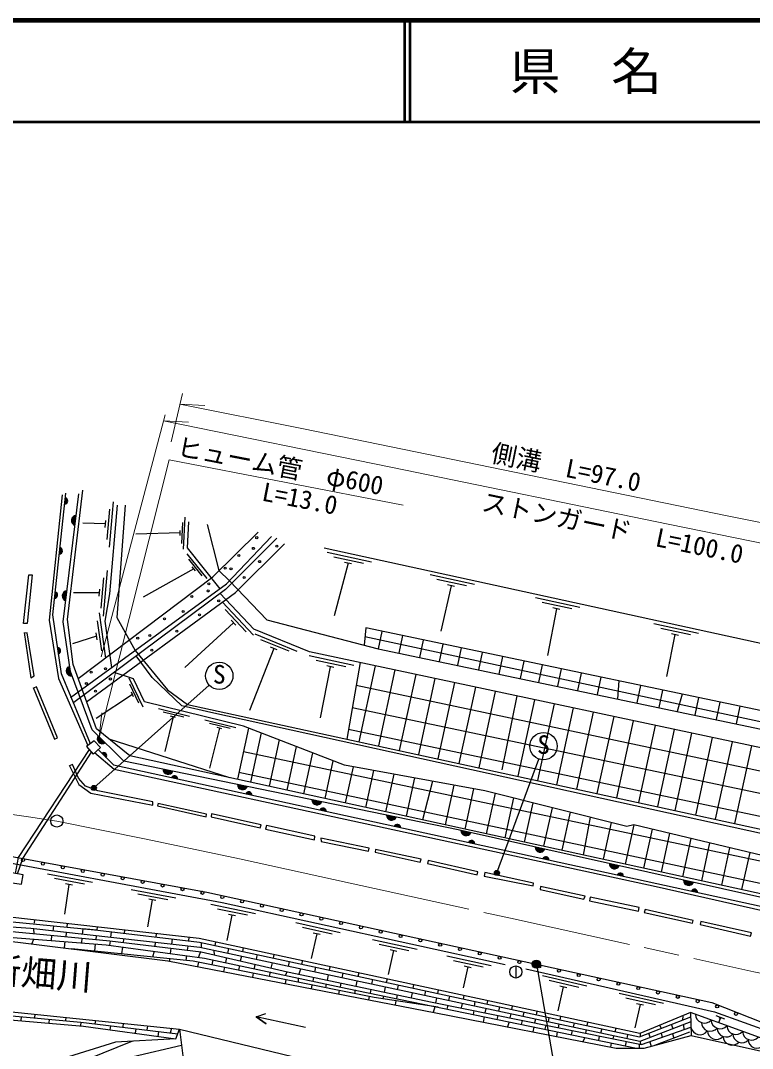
# Model space of a CAD drawing. Units: millimetres at full size, sheet at 1:1000; details may follow other scales. Extents: x 40000 to 680000, y 20000 to 380000.
# Drawn here: x 259863 to 332058, y 278663 to 380000 of the extents above; entities that cross this region are included whole.
import ezdxf
from ezdxf.enums import TextEntityAlignment as Align

# ---------------------------------------------------------------- set-up
doc = ezdxf.new("R2010")
doc.units = ezdxf.units.MM
doc.header["$LTSCALE"] = 1000
doc.linetypes.add('CHAIN', pattern=[18.5, 12, -1.5, 3.5, -1.5])
for name, color, linetype, lineweight in [('M-BGD', 7, 'Continuous', 25), ('M-BGD-EXST', 7, 'Continuous', 25), ('M-BMK', 2, 'CHAIN', 13), ('M-BMK-SRVR', 3, 'Continuous', 25), ('M-STR-HTXT', 7, 'Continuous', 13), ('M-STR-STRC', 7, 'Continuous', 25), ('M-TTL', 2, 'Continuous', 140), ('M-TTL-LINE', 7, 'Continuous', 50)]:
    doc.layers.add(name, color=color, linetype=linetype, lineweight=lineweight)
doc.layers.add('M-BMK-HTXT', color=7, linetype='Continuous')
doc.layers.add('M-TTL-TXT', color=7, linetype='Continuous')
doc.styles.add('ＭＳ ゴシック', font='')
doc.styles.get('ＭＳ ゴシック').set_extended_font_data('MS Gothic')

msp = doc.modelspace()

# ---------------------------------------------------------------- hatches: boundary and pattern name
at = {"layer": 'M-BGD'}
for points in [[(264219, 332332), (264286, 332954, -0.84072)], [(265349, 331218), (265230, 330234, -0.82183)], [(263691, 327411), (263758, 328034, -0.84072)], [(263222, 323039), (263289, 323661, -0.84072)], [(264445, 323773), (264325, 322789, -0.82183)], [(263603, 317572), (263514, 318192, -0.84072)], [(264604, 316314), (264948, 315385, -0.82183)], [(267517, 309480), (268223, 308785, -0.82183)], [(268308, 307329), (267868, 307774, -0.84072)], [(273916, 306196), (274887, 305996, -0.82183)], [(275359, 305227), (274748, 305361, -0.84072)], [(281263, 304688), (282234, 304488, -0.82183)], [(282687, 303628), (282075, 303761, -0.84072)], [(288610, 303180), (289581, 302981, -0.82183)], [(290014, 302028), (289403, 302162, -0.84072)], [(295957, 301672), (296927, 301473, -0.82183)], [(297341, 300429), (296730, 300562, -0.84072)], [(303303, 300159), (304270, 299943, -0.82183)], [(304669, 298829), (304057, 298963, -0.84072)], [(310622, 298524), (311589, 298308, -0.82183)], [(311996, 297230), (311385, 297363, -0.84072)], [(317942, 296889), (318909, 296673, -0.82183)], [(319324, 295630), (318712, 295764, -0.84072)], [(325262, 295254), (326229, 295038, -0.82183)], [(326651, 294031), (326040, 294164, -0.84072)]]:
    msp.add_hatch(color=256, dxfattribs=at).paths.add_polyline_path(points)
at = {"layer": 'M-BGD-EXST'}
for points in [[(267309, 304470, -1), (266870, 304231, -0.41421), (266970, 304570, -0.41421)], [(307070, 296081, -1), (306631, 295841, -0.41421), (306731, 296181, -0.41421)]]:
    msp.add_hatch(color=256, dxfattribs=at).paths.add_polyline_path(points)
at = {"layer": 'M-STR-STRC'}
msp.add_hatch(color=256, dxfattribs=at).paths.add_polyline_path([(310406, 286759, -0.41421), (310529, 287311, -0.41421), (311081, 287189, -1)])

# ---------------------------------------------------------------- linework, layer by layer
at = {"layer": 'M-BGD'}
for p, q in [((268638, 328080), (269025, 332564)), ((268404, 328853), (268662, 331842)), ((268234, 330374), (266005, 330450)), ((268204, 330025), (268264, 330722)), ((275766, 328429), (275867, 330526)), ((275950, 327894), (276102, 331041)), ((275607, 329488), (271250, 329358)), ((275595, 329243), (275618, 329732)), ((278270, 324979), (276305, 327441)), ((294493, 326605), (290096, 327564)), ((277778, 325258), (276468, 326900)), ((293696, 326472), (290765, 327111)), ((292167, 326499), (290785, 321306)), ((292509, 326424), (291825, 326573)), ((268052, 321293), (268439, 325776)), ((276959, 325948), (271946, 323153)), ((277112, 325756), (276806, 326139)), ((304653, 324389), (300256, 325348)), ((267818, 322066), (268076, 325055)), ((303856, 324256), (300925, 324895)), ((302327, 324282), (301329, 319794)), ((302669, 324208), (301985, 324357)), ((267648, 323586), (265081, 323578)), ((267618, 323237), (267678, 323935)), ((282852, 319410), (279759, 322678)), ((315042, 322123), (310645, 323082)), ((314245, 321990), (311314, 322629)), ((268281, 317149), (267647, 321604)), ((282119, 319748), (280056, 321927)), ((312715, 322016), (311827, 317413)), ((313057, 321942), (312374, 322091)), ((267879, 317849), (267456, 320819)), ((280870, 320631), (276064, 316230)), ((281110, 320377), (280629, 320886)), ((326739, 319572), (322342, 320531)), ((267370, 319292), (264991, 318564)), ((267420, 318945), (267321, 319638)), ((287165, 317813), (282993, 319498)), ((293838, 319271), (342404, 308848)), ((295505, 319783), (295143, 318070)), ((297524, 319360), (297165, 317646)), ((325942, 319439), (323011, 320078)), ((324412, 319465), (323589, 315316)), ((324754, 319390), (324071, 319540)), ((286358, 317816), (283576, 318939)), ((285179, 317968), (284530, 318230)), ((299583, 318930), (299223, 317215)), ((301505, 318527), (301146, 316812)), ((284854, 318099), (282457, 311966)), ((292743, 316416), (288342, 317354)), ((303313, 318149), (302953, 316433)), ((305393, 317714), (305034, 315997)), ((307415, 317291), (307055, 315574)), ((291947, 316279), (289013, 316904)), ((290418, 316298), (289401, 311250)), ((290760, 316225), (290075, 316371)), ((293357, 316710), (292054, 309161)), ((294847, 316393), (293220, 308907)), ((309492, 316857), (309132, 315138)), ((311318, 316475), (310958, 314756)), ((296790, 315979), (295161, 308485)), ((298856, 315539), (297225, 308037)), ((313188, 316084), (312827, 314364)), ((315163, 315671), (314802, 313950)), ((317100, 315266), (316739, 313544)), ((271965, 312321), (270592, 315156)), ((271547, 312702), (270632, 314592)), ((292971, 314473), (341375, 304207)), ((300743, 315137), (299111, 307627)), ((302663, 314728), (301029, 307210)), ((304731, 314288), (303094, 306761)), ((318894, 314890), (318734, 313126)), ((321015, 314447), (320654, 312724)), ((270901, 313555), (267337, 311176)), ((271007, 313335), (270794, 313776)), ((306694, 313869), (305057, 306334)), ((308819, 313417), (307346, 306126)), ((323189, 313992), (322828, 312268)), ((325115, 313589), (324647, 311887)), ((326750, 313247), (326389, 311522)), ((276534, 311395), (273475, 312148)), ((340919, 302106), (292584, 312232)), ((310557, 313047), (308915, 305496)), ((312495, 312634), (310852, 305075)), ((314378, 312233), (312733, 304666)), ((328832, 312811), (328471, 311086)), ((330809, 312398), (330447, 310672)), ((275974, 311317), (273935, 311819)), ((274904, 311364), (274106, 307931)), ((275142, 311305), (274667, 311422)), ((316338, 311815), (314691, 304240)), ((318371, 311382), (316723, 303799)), ((281109, 310270), (278050, 311022)), ((279479, 310238), (278507, 306286)), ((280549, 310191), (278509, 310693)), ((279717, 310180), (279241, 310297)), ((282353, 310246), (281249, 305195)), ((292224, 310149), (340451, 299956)), ((320304, 310971), (318654, 303379)), ((322477, 310508), (320825, 302907)), ((324348, 310109), (322694, 302501)), ((268572, 309190), (280479, 305363)), ((283591, 309767), (282530, 304914)), ((326042, 309748), (324387, 302133)), ((326482, 301677), (328107, 309309)), ((285376, 309076), (284377, 304511)), ((287054, 308427), (286114, 304131)), ((330051, 308895), (328392, 301262)), ((331964, 308487), (330303, 300846)), ((281852, 307951), (350102, 293499)), ((288654, 307808), (287770, 303769)), ((290682, 307024), (289870, 303310)), ((292669, 306428), (291890, 302868)), ((294679, 306064), (293885, 302432)), ((349754, 291322), (281395, 305862)), ((296668, 305703), (295858, 302000)), ((298738, 305327), (297912, 301551)), ((300499, 305008), (299513, 301201)), ((302586, 304629), (301731, 300717)), ((304547, 304273), (303677, 300291)), ((306668, 303816), (305796, 299828)), ((308480, 303359), (307620, 299429)), ((310388, 302878), (309542, 299009)), ((312290, 302399), (311458, 298590)), ((314076, 301948), (313256, 298197)), ((316034, 301455), (315374, 297734)), ((318112, 300931), (317320, 297308)), ((320362, 300719), (319512, 296829)), ((322157, 300288), (321314, 296435)), ((323890, 299872), (323056, 296054)), ((325991, 299367), (325166, 295593)), ((327835, 298925), (327018, 295188)), ((329800, 298452), (328992, 294756)), ((331785, 297976), (330986, 294320)), ((266960, 295011), (262535, 295833)), ((266168, 294853), (263218, 295401)), ((264982, 294768), (264294, 294896)), ((264638, 294832), (264203, 291907)), ((275184, 293483), (270760, 294305)), ((274392, 293325), (271442, 293873)), ((272862, 293304), (272370, 290658)), ((273206, 293240), (272518, 293368)), ((283034, 291948), (278624, 292841)), ((282239, 291803), (279299, 292398)), ((281053, 291737), (280367, 291876)), ((261238, 291337), (261216, 291003)), ((264467, 290973), (264432, 290620)), ((280710, 291806), (280205, 289317)), ((291403, 290071), (287008, 291037)), ((261154, 290448), (261172, 289978)), ((263114, 290750), (263057, 290235)), ((264373, 290087), (264335, 289675)), ((267429, 290639), (267398, 290326)), ((268809, 290163), (268745, 289597)), ((270108, 290012), (270144, 290333)), ((273248, 289983), (273209, 289649)), ((290607, 289939), (287676, 290583)), ((289077, 289968), (288539, 287518)), ((289419, 289893), (288735, 290043)), ((261130, 289448), (260988, 288970)), ((262927, 289810), (262888, 289309)), ((264240, 289203), (264162, 288575)), ((265907, 289524), (265871, 289074)), ((267227, 288968), (267155, 288254)), ((267323, 289757), (267288, 289392)), ((268705, 289255), (268648, 288836)), ((270003, 289101), (270042, 289452)), ((273148, 289104), (273104, 288734)), ((274803, 289463), (274742, 288925)), ((276454, 289622), (276414, 289275)), ((277673, 289112), (277686, 288581)), ((279105, 289155), (279032, 288818)), ((298975, 288407), (294580, 289373)), ((298178, 288275), (295248, 288919)), ((269859, 287978), (269951, 288661)), ((273039, 288245), (272869, 287671)), ((274697, 288545), (274628, 288032)), ((276227, 287817), (276178, 287334)), ((276354, 288744), (276299, 288355)), ((277600, 288212), (277414, 287657)), ((278925, 288317), (278950, 287897)), ((280370, 288529), (280263, 288031)), ((281823, 288569), (281750, 288232)), ((283178, 287819), (283095, 287427)), ((284851, 287915), (284779, 287578)), ((296649, 288304), (296134, 285960)), ((296991, 288229), (296307, 288379)), ((274574, 287497), (274530, 287275)), ((277414, 287156), (277332, 286730)), ((278845, 287398), (278743, 286890)), ((280166, 287614), (280065, 287139)), ((281446, 286846), (281351, 286368)), ((281645, 287737), (281541, 287293)), ((282985, 286957), (282896, 286538)), ((284675, 287090), (284558, 286590)), ((286370, 287234), (286267, 286751)), ((287662, 287309), (287589, 286971)), ((306296, 286798), (301901, 287764)), ((305499, 286666), (302569, 287310)), ((308716, 286804), (308716, 285604)), ((279967, 286645), (279887, 286234)), ((282804, 286077), (282727, 285682)), ((284476, 286203), (284387, 285760)), ((286144, 286221), (286001, 285879)), ((287486, 286491), (287324, 285974)), ((288973, 286672), (288871, 286196)), ((290202, 285912), (290095, 285398)), ((290376, 286723), (290303, 286385)), ((291597, 285614), (291699, 286084)), ((293220, 286110), (293147, 285771)), ((303970, 286695), (303519, 284644)), ((304312, 286620), (303628, 286770)), ((315720, 284811), (311333, 285810)), ((286023, 285433), (285949, 285056)), ((287247, 285615), (287258, 285185)), ((288606, 284915), (288536, 284554)), ((288763, 285675), (288685, 285310)), ((290016, 285027), (289940, 284648)), ((291411, 284731), (291489, 285108)), ((293047, 285305), (292943, 284805)), ((294524, 284990), (294624, 285453)), ((296011, 285507), (295938, 285169)), ((297121, 284914), (297023, 284457)), ((298622, 284944), (298549, 284605)), ((314922, 284685), (311997, 285351)), ((313735, 284648), (313052, 284803)), ((291265, 284024), (291334, 284369)), ((292865, 284427), (292795, 284077)), ((294260, 283784), (294196, 283455)), ((294414, 284500), (294336, 284122)), ((295661, 283847), (295615, 283553)), ((295840, 284709), (295739, 284224)), ((297023, 283957), (296945, 283581)), ((298486, 284145), (298388, 283673)), ((299804, 284335), (299708, 283885)), ((301051, 284420), (300978, 284082)), ((302181, 283823), (302086, 283377)), ((303584, 283873), (303511, 283537)), ((313393, 284725), (312861, 282387)), ((323297, 283085), (318909, 284084)), ((296892, 283357), (296813, 282946)), ((300727, 282769), (300580, 282215)), ((300882, 283634), (300789, 283175)), ((301995, 282929), (301917, 282551)), ((303417, 283094), (303328, 282658)), ((304686, 283283), (304592, 282843)), ((305932, 283366), (305859, 283031)), ((307115, 282760), (307022, 282325)), ((308358, 282843), (308285, 282508)), ((322499, 282959), (319574, 283625)), ((320970, 283000), (320448, 280710)), ((321311, 282922), (320628, 283077)), ((259920, 281799), (259884, 281382)), ((261266, 282045), (261233, 281680)), ((264329, 281730), (264299, 281404)), ((304578, 282403), (304498, 282016)), ((305602, 281788), (305497, 281251)), ((305760, 282594), (305676, 282180)), ((306940, 281922), (306858, 281527)), ((308222, 282069), (308142, 281678)), ((309510, 282245), (309418, 281814)), ((310805, 282315), (310733, 281981)), ((313122, 281815), (313051, 281482)), ((325182, 281876), (325163, 281465)), ((329335, 281562), (328489, 281868)), ((262687, 281549), (262653, 281147)), ((265824, 281267), (265791, 280879)), ((267241, 281431), (267195, 281097)), ((268737, 280907), (268680, 280496)), ((269984, 281149), (269936, 280759)), ((272387, 280901), (272333, 280462)), ((308059, 281278), (307912, 280778)), ((309341, 281434), (309257, 281030)), ((310482, 280776), (310387, 280293)), ((310642, 281553), (310566, 281184)), ((311688, 280956), (311565, 280552)), ((311982, 281712), (311892, 281286)), ((312960, 281058), (312889, 280711)), ((314474, 281177), (314384, 280755)), ((315801, 281237), (315731, 280909)), ((323058, 280646), (322933, 280950)), ((324228, 280610), (324062, 281037)), ((325258, 281006), (325273, 280502)), ((328881, 281631), (328723, 281192)), ((328980, 281595), (328783, 281666)), ((271225, 280599), (271164, 280153)), ((273473, 280321), (273407, 279843)), ((274749, 280659), (274636, 280178)), ((275556, 280576), (277246, 266303)), ((312803, 280296), (312713, 279837)), ((314276, 280429), (314189, 280008)), ((315510, 279735), (315335, 279323)), ((315641, 280487), (315584, 280162)), ((316952, 279884), (316863, 279454)), ((317204, 280595), (317084, 280179)), ((318358, 279907), (318297, 279610)), ((318557, 280642), (318503, 280318)), ((319743, 280053), (319653, 279631)), ((321008, 279849), (321012, 280160)), ((321814, 280162), (321974, 279745)), ((325863, 280274), (322380, 278956)), ((323059, 280161), (323137, 279751)), ((324159, 280110), (324318, 279689)), ((318131, 279192), (318052, 278791)), ((319595, 279346), (319503, 278907)), ((321013, 279057), (320896, 279081)), ((320896, 279081), (320896, 278679)), ((320998, 279370), (321013, 279057)), ((321929, 279326), (322054, 278867))]:
    msp.add_line(p, q, dxfattribs=at)
for points in [[(266757, 308707), (263888, 315594), (263048, 321420), (264334, 333402)], [(362928, 287337), (270636, 307515), (267342, 310188), (265041, 316505), (264479, 320955), (266009, 333696)], [(263957, 333248), (262689, 320894), (263614, 315120), (266508, 308517)], [(362827, 286863), (303030, 300220), (270048, 306990), (266914, 310074), (264789, 315814), (264074, 320716), (265605, 333326)], [(268859, 316214), (268209, 320781), (268682, 323478), (269437, 332222)], [(270186, 332222), (269351, 321161), (271175, 317900), (274368, 314006), (276316, 312582), (344641, 297730), (344560, 297303), (278626, 311770), (275761, 312454), (272855, 315237), (271278, 317355)], [(279538, 323990), (276330, 328008), (276454, 330567)], [(265536, 315147), (278817, 325163), (283291, 329549)], [(278274, 330320), (279435, 325769), (280480, 324772)], [(264799, 313259), (280180, 324457), (284633, 329125)], [(285146, 328956), (280074, 323903), (265119, 312769)], [(266373, 312850), (281075, 323605), (285913, 328424)], [(367226, 307360), (359606, 309208), (355000, 313757), (289824, 327973)], [(280480, 324772), (284165, 320904), (295143, 318070), (342325, 308183), (350113, 304967), (357089, 303065), (365898, 301175)], [(365576, 299672), (348348, 303775), (341848, 306382), (288379, 317770), (282869, 319996), (279544, 323509)], [(260221, 319680), (260868, 315215), (261201, 315391), (260515, 319641), (260232, 319600)], [(342325, 308183), (342536, 309945), (293922, 320114), (293754, 318428)], [(364144, 292999), (350131, 295587), (339762, 296060), (320362, 300719), (319671, 300538), (305650, 304073), (291825, 306582), (281845, 310442), (272094, 312842), (271003, 315096), (269099, 315733)], [(261118, 314232), (263208, 309139), (263520, 309290), (261429, 314313), (261134, 314192)], [(266622, 308142), (259623, 297479), (259323, 295918)], [(267521, 308126), (269017, 306611), (362677, 286167)], [(259561, 295872), (260080, 297396), (266852, 307877)], [(362610, 285852), (339736, 290717), (322560, 294580), (269105, 306149), (267155, 307811)], [(264656, 306585), (265599, 304687), (266809, 303843), (272900, 302648), (272928, 302971), (267470, 304068), (266260, 304518), (265570, 305319), (264980, 306669), (264686, 306523)], [(273423, 302828), (273367, 302575), (278178, 301507), (278220, 301746), (273420, 302813)], [(97051, 261956), (97860, 262926), (108778, 264200), (116524, 265947), (128775, 270051), (141873, 275613), (155634, 282149), (169673, 288205), (182547, 292992), (194807, 296372), (206431, 298705), (220369, 300197), (235467, 300497), (253771, 298549), (278233, 294077), (328035, 283176), (336802, 279749), (337672, 278407)], [(227255, 299612), (238897, 299486), (254042, 297845), (279756, 293066), (307653, 286936)], [(258986, 295939), (258810, 295025), (259970, 294850), (260129, 295763), (258994, 295981)], [(325958, 282195), (320937, 280129), (277481, 289506), (258500, 291645), (245239, 292377), (234044, 292216), (233453, 290962), (233639, 290234), (256380, 289544), (274392, 287302), (300842, 282164), (318620, 278679), (321362, 278679), (326005, 279940)], [(233748, 291589), (247341, 291940), (258736, 291183), (267493, 290317), (277507, 289148), (298297, 284660), (313681, 281346), (320900, 279807), (325967, 281778)], [(233505, 290758), (244798, 290845), (255867, 290487), (268661, 289260), (277692, 288190), (286189, 286210), (300467, 283240), (321108, 279038), (325988, 280753)], [(325977, 281282), (320955, 279353), (277546, 288611), (260879, 290479), (252651, 291061), (245708, 291481), (237250, 291283), (233626, 291329)], [(233613, 290335), (252822, 290102), (268299, 288883), (277993, 287579), (292090, 284587), (320605, 278679)], [(267398, 290326), (266006, 290464), (265944, 289911)], [(301057, 282718), (294743, 283687), (276888, 287262), (264888, 288485)], [(309711, 286520), (328327, 282279), (337090, 279114)], [(143895, 249040), (145221, 256535), (146589, 259226), (149779, 261835), (156078, 265645), (176547, 270158), (191724, 270865), (214276, 274640), (223359, 278044), (234796, 280363), (255440, 282644), (275556, 280576), (288733, 277387), (306193, 273862), (327131, 268060), (332228, 267398), (335377, 262304), (342927, 258440), (354864, 255133)], [(255440, 282644), (255396, 281764), (266074, 280855), (275170, 279600), (275556, 280576)], [(255418, 282204), (265824, 281267), (275363, 280088)], [(287959, 280744), (283095, 281777), (284098, 281079), (283095, 281777), (284068, 282112)], [(335738, 278647), (325958, 282195), (326005, 279940), (335604, 277808)], [(270897, 279382), (266420, 277565), (260356, 277154), (253599, 277695), (251369, 277630), (247142, 276980), (241316, 277954), (235853, 277824), (228403, 276417), (219148, 273689)], [(275749, 278943), (270985, 277826), (266391, 276506), (262577, 276236), (253329, 276626), (248549, 275756), (245031, 275724), (240467, 276144), (230468, 275484), (225394, 274554)], [(275170, 279600), (269236, 279297), (264060, 277674), (254098, 278042), (244926, 277611)]]:
    msp.add_lwpolyline(points, dxfattribs=at)
for points in [[(260672, 325365), (261005, 325365), (260515, 320567), (260162, 320548)], [(267133, 308993), (266381, 308420), (267014, 307689), (267746, 308321)], [(278701, 301802), (278673, 301507), (283513, 300410), (283597, 300720)], [(284135, 300634), (284036, 300282), (288862, 299242), (288904, 299593)], [(289499, 299395), (289528, 299058), (294170, 298102), (294255, 298411)], [(294865, 298273), (294842, 298000), (299275, 297012), (299366, 297330)], [(300082, 297187), (300018, 296885), (304903, 295788), (304966, 296090)], [(305653, 295993), (305605, 295644), (310426, 294690), (310474, 294944)], [(311159, 294627), (311128, 294348), (315440, 293366), (315564, 293666)], [(316042, 293582), (315991, 293200), (320829, 292197), (320871, 292559)], [(321463, 292372), (321370, 292062), (326157, 290998), (326198, 291267)], [(326972, 291171), (326889, 290881), (331872, 289740), (331948, 290046)]]:
    msp.add_lwpolyline(points, close=True, dxfattribs=at)
for centre, radius in [((283157, 329018), 100), ((281388, 327250), 100), ((282827, 327963), 100), ((285151, 328187), 100), ((283448, 326656), 100), ((280054, 326010), 100), ((280622, 325957), 100), ((278430, 324463), 100), ((281916, 325100), 100), ((276766, 323223), 100), ((278364, 323764), 100), ((279407, 322788), 100), ((275895, 321745), 100), ((277506, 321402), 100), ((274059, 321006), 100), ((272606, 319381), 100), ((275287, 319792), 100), ((271417, 319104), 100), ((272804, 317927), 100), ((268247, 316100), 100), ((266820, 315751), 100), ((268723, 315086), 100), ((266355, 314642), 100), ((267264, 313892), 100), ((260099, 297240), 150), ((262066, 296880), 150), ((264034, 296520), 150), ((266001, 296161), 150), ((267968, 295801), 150), ((269936, 295442), 150), ((271903, 295082), 150), ((273871, 294722), 150), ((275838, 294363), 150), ((277805, 294003), 150), ((279762, 293589), 150), ((281716, 293162), 150), ((283669, 292734), 150), ((285623, 292306), 150), ((287577, 291879), 150), ((289531, 291451), 150), ((291484, 291023), 150), ((293438, 290596), 150), ((295392, 290168), 150), ((297346, 289740), 150), ((299299, 289313), 150), ((301253, 288885), 150), ((303207, 288457), 150), ((305161, 288029), 150), ((307114, 287602), 150), ((308716, 286204), 600), ((309068, 287174), 150), ((311022, 286746), 150), ((312975, 286319), 150), ((314929, 285891), 150), ((316883, 285463), 150), ((318837, 285036), 150), ((320790, 284608), 150), ((322744, 284180), 150), ((324698, 283753), 150), ((326652, 283325), 150), ((328577, 282803), 150), ((330440, 282075), 150)]:
    msp.add_circle(centre, radius, dxfattribs=at)
for centre, radius, start, end in [((264198, 332649), 318, 273.76632, 73.98405), ((265387, 330714), 505, 94.24528, 251.90348), ((263670, 327728), 318, 273.76632, 73.98405), ((263201, 323356), 318, 273.76632, 73.98405), ((264482, 323269), 505, 94.24528, 251.90348), ((263504, 317874), 318, 288.09369, 88.31142), ((264868, 315883), 505, 121.48736, 279.14555), ((267939, 309203), 505, 146.62028, 304.27847), ((268049, 307513), 318, 324.54911, 124.76684), ((274421, 306192), 505, 179.57259, 337.23078), ((275042, 305240), 318, 357.57745, 157.79518), ((281768, 304684), 505, 179.57259, 337.23078), ((282369, 303641), 318, 357.57745, 157.79518), ((289115, 303176), 505, 179.57259, 337.23078), ((289697, 302042), 318, 357.57745, 157.79518), ((296462, 301668), 505, 179.57259, 337.23078), ((297024, 300442), 318, 357.57745, 157.79518), ((303808, 300147), 505, 178.57911, 336.2373), ((304352, 298843), 318, 357.57745, 157.79518), ((311127, 298512), 505, 178.57911, 336.2373), ((311679, 297243), 318, 357.57745, 157.79518), ((318447, 296877), 505, 178.57911, 336.2373), ((319006, 295644), 318, 357.57745, 157.79518), ((325766, 295242), 505, 178.57911, 336.2373), ((326334, 294044), 318, 357.57745, 157.79518), ((327321, 282050), 886, 181.7747, 318.34284), ((326867, 280902), 886, 189.71977, 326.28792), ((327907, 281243), 886, 181.7747, 318.34284), ((328872, 281487), 886, 181.7747, 318.34284), ((330423, 280924), 886, 181.7747, 318.34284), ((328494, 280436), 886, 181.7747, 318.34284), ((329458, 280680), 886, 181.7747, 318.34284), ((330045, 279873), 886, 181.7747, 318.34284), ((331009, 280117), 886, 181.7747, 318.34284), ((331974, 280362), 886, 181.7747, 318.34284), ((332514, 279572), 886, 181.82288, 318.39102)]:
    msp.add_arc(centre, radius, start, end, dxfattribs=at)
at = {"layer": 'M-BGD-EXST'}
for p, q in [((267089, 304351), (278460, 314494)), ((306850, 295961), (310983, 307191))]:
    msp.add_line(p, q, dxfattribs=at)
for centre, radius in [((279467, 315392), 1350), ((311449, 308458), 1350), ((267089, 304351), 250), ((306850, 295961), 250)]:
    msp.add_circle(centre, radius, dxfattribs=at)
at = {"layer": 'M-BMK'}
msp.add_lwpolyline([(252798, 302620), (260640, 301502), (263435, 301083), (272265, 299295), (281449, 297352), (292366, 294968), (308197, 291493), (332193, 286228), (361333, 279903)], dxfattribs=at)
at = {"layer": 'M-BMK-SRVR'}
msp.add_circle((263435, 301083), 600, dxfattribs=at)
at = {"layer": 'M-STR-HTXT'}
for p, q in [((275827, 343219), (274721, 338472)), ((275587, 342188), (278038, 342045)), ((267828, 317261), (274118, 341137)), ((273963, 340551), (276414, 340398)), ((267620, 309320), (267884, 311761))]:
    msp.add_line(p, q, dxfattribs=at)
for points in [[(370615, 322743), (351364, 326795), (329574, 331187), (287768, 339743), (275587, 342188)], [(273963, 340551), (296562, 335922), (323733, 330355), (352899, 324403), (370196, 320755)], [(267620, 309320), (274535, 336693), (297588, 332237)]]:
    msp.add_lwpolyline(points, dxfattribs=at)
at = {"layer": 'M-STR-STRC'}
msp.add_line((310744, 286974), (317531, 247998), dxfattribs=at)
msp.add_circle((310744, 286974), 400, dxfattribs=at)
at = {"layer": 'M-TTL'}
msp.add_line((680000, 380000), (40000, 380000), dxfattribs=at)
at = {"layer": 'M-TTL-LINE'}
for p, q in [((297750, 380000), (297750, 370000)), ((298250, 380000), (298250, 370000)), ((40000, 370000), (680000, 370000))]:
    msp.add_line(p, q, dxfattribs=at)

# ---------------------------------------------------------------- texts
at = {"layer": 'M-BGD-EXST', "style": 'ＭＳ ゴシック'}
for p in [(278812, 314100), (310794, 307165)]:
    msp.add_text('S', height=1833, rotation=358.508, dxfattribs=at).set_placement(p, align=Align.BOTTOM_LEFT)
at = {"layer": 'M-BMK-HTXT', "style": 'ＭＳ ゴシック'}
msp.add_text('新畑川', height=2566, rotation=355.553, dxfattribs=at).set_placement((256287, 284441), align=Align.BOTTOM_LEFT)
at = {"layer": 'M-STR-HTXT', "style": 'ＭＳ ゴシック'}
for s, rotation, p in [('ヒューム管\u3000φ600', 349.059, (275076, 336589)), ('側溝  L=97.0', 348.433, (306047, 336002)), ('L=13.0', 349.059, (283470, 332151)), ('ストンガード\u3000L=100.0', 348.42, (305130, 331173))]:
    msp.add_text(s, height=1833, rotation=rotation, dxfattribs=at).set_placement(p, align=Align.BOTTOM_LEFT)
at = {"layer": 'M-TTL-TXT', "style": 'ＭＳ ゴシック'}
msp.add_text('県\u3000名', height=3666, dxfattribs=at).set_placement((315625, 375000), align=Align.MIDDLE_CENTER)

doc.saveas('drawing.dxf')
